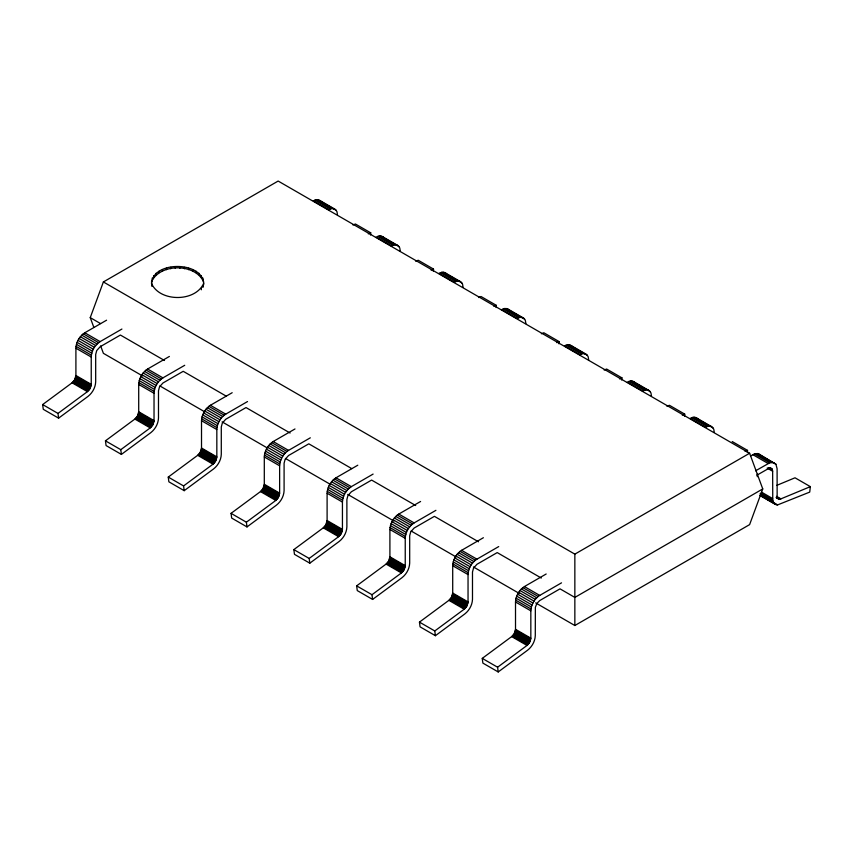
<?xml version="1.0" encoding="UTF-8"?>
<svg xmlns="http://www.w3.org/2000/svg" width="853" height="853" viewBox="0 0 853 853"><rect width="100%" height="100%" fill="white"/><g stroke="black" fill="none" stroke-linecap="round" stroke-linejoin="round"><path stroke-width="1.28" d="M749.616 453.242L574.847 554.141L574.847 625.516L749.616 524.616L762.753 488.929L749.616 453.242L278.153 181.049L103.384 281.948L90.247 317.636L93.873 327.477M164.49 360.499L120.412 335.048L100.132 346.755L96.73 350.562L95.685 354.464L95.685 381.781C95.483 387.465 92.455 392.902 88.019 396.389L58.601 418.151L43.268 409.301L42.65 404.567L72.078 382.805L74.574 379.948L75.906 375.501L75.906 348.184C76.162 342.042 79.617 336.061 84.81 332.766L106.582 320.195M58.601 418.151L57.983 413.417L87.401 391.655L89.896 388.797L91.239 384.351L91.239 357.034C91.495 350.892 94.95 344.911 100.132 341.616L121.915 329.045M226.162 396.101L183.214 371.311L162.934 383.008L159.522 386.814L158.487 390.717L158.487 418.045C158.285 423.717 155.257 429.166 150.821 432.642L121.403 454.404L106.071 445.554L105.452 440.83L134.87 419.068L137.376 416.2L138.708 411.764L138.708 384.436C138.964 378.295 142.419 372.313 147.612 369.018L169.384 356.447M121.403 454.404L120.785 449.68L150.203 427.918L152.698 425.05L154.03 420.614L154.03 393.286C154.297 387.145 157.741 381.163 162.934 377.868L184.717 365.297M290.095 433.015L246.016 407.563L225.736 419.271L222.324 423.077L221.29 426.98L221.29 454.297C221.087 459.98 218.059 465.418 213.623 468.905L184.195 490.667L168.873 481.817L168.254 477.083L197.672 455.321L200.167 452.463L201.511 448.017L201.511 420.7C201.766 414.558 205.221 408.576 210.403 405.282L232.187 392.711M184.195 490.667L183.576 485.933L213.005 464.171L215.5 461.313L216.833 456.867L216.833 429.549C217.088 423.408 220.543 417.426 225.736 414.131L247.519 401.56M351.756 468.617L308.807 443.827L288.538 455.523L285.126 459.33L284.092 463.232L284.092 490.56C283.889 496.233 280.861 501.681 276.425 505.157L246.997 526.919L231.675 518.07L231.056 513.346L260.474 491.584L262.969 488.716L264.302 484.28L264.302 456.952C264.569 450.81 268.013 444.829 273.205 441.534L294.989 428.963M246.997 526.919L246.378 522.196L275.807 500.434L278.302 497.566L279.635 493.13L279.635 465.802C279.891 459.66 283.345 453.679 288.538 450.384L310.321 437.813M415.688 505.53L371.609 480.079L351.34 491.786L347.928 495.593L346.883 499.495L346.883 526.813C346.681 532.496 343.663 537.934 339.227 541.42L309.799 563.183L294.466 554.333L293.848 549.599L323.276 527.836L325.771 524.979L327.104 520.533L327.104 493.215C327.36 487.074 330.815 481.092 336.007 477.797L357.791 465.216M309.799 563.183L309.181 558.448L338.609 536.686L341.104 533.829L342.437 529.382L342.437 502.065C342.693 495.924 346.147 489.942 351.34 486.647L373.113 474.076M478.49 541.783L434.412 516.342L414.142 528.039L410.73 531.846L409.685 535.748L409.685 563.076C409.483 568.748 406.465 574.197 402.03 577.673L372.601 599.435L357.268 590.585L356.65 585.862L386.078 564.089L388.573 561.231L389.906 556.796L389.906 529.468C390.162 523.326 393.617 517.344 398.809 514.05L420.593 501.479M372.601 599.435L371.983 594.712L401.411 572.949L403.906 570.081L405.239 565.646L405.239 538.318C405.495 532.176 408.95 526.194 414.142 522.9L435.915 510.329M541.292 578.046L497.214 552.595L476.934 564.302L473.532 568.109L472.487 572.011L472.487 599.328C472.285 605.012 469.257 610.449 464.821 613.936L435.403 635.698L420.071 626.848L419.452 622.114L448.881 600.352L451.376 597.495L452.708 593.048L452.708 565.731C452.964 559.589 456.419 553.608 461.612 550.313L483.384 537.731M435.403 635.698L434.785 630.964L464.203 609.202L466.708 606.344L468.041 601.898L468.041 574.581C468.297 568.439 471.752 562.458 476.934 559.163L498.717 546.581M762.753 488.929L574.847 597.42L560.016 588.847L539.736 600.555L536.878 603.412L535.353 607.336L535.289 635.592C535.087 641.264 532.059 646.702 527.623 650.189L498.205 671.951L482.873 663.101L482.254 658.377L511.672 636.605L514.178 633.747L515.511 629.311L515.511 601.983C515.766 595.842 519.221 589.86 524.414 586.565L546.187 573.994M498.205 671.951L497.587 667.227L527.005 645.454L529.5 642.597L530.833 638.161L530.833 610.833C531.099 604.692 534.543 598.71 539.736 595.415L561.519 582.844M370.501 235.023L370.746 232.848L355.413 223.998L352.971 225.011M433.303 271.286L433.548 269.1L418.215 260.25L415.763 261.274M496.105 307.538L496.35 305.363L481.017 296.513L478.565 297.526M558.896 343.791L559.152 341.616L543.819 332.766L541.367 333.79M621.698 380.054L621.944 377.879L606.622 369.029L604.169 370.042M684.501 416.307L684.746 414.131L669.424 405.282L666.971 406.305M747.303 452.57L747.548 450.395L732.215 441.545M776.635 485.432L795.017 477.797L810.35 486.647L809.732 492.096L777.616 504.901L775.313 504.347L759.98 495.497L761.068 495.924M203.686 284.699C204.08 259.813 147.953 260.442 151.962 286.427M151.429 282.055C159.554 263.087 195.561 263.087 203.686 282.055M151.429 283.271C159.554 302.239 195.561 302.239 203.686 283.271M203.419 285.563L202.886 287.29L202.886 285.862M750.576 455.992L754.415 453.935L758.584 453.775L775.899 464.213L777.094 468.66L777.147 496.766L778.426 498.877L780.921 498.856L810.35 486.647M755.587 470.803L769.737 462.784L773.916 462.625M756.931 475.164L768.969 468.297L771.059 468.212L772.05 469.001L772.647 471.229L772.754 500.114L773.639 502.694L775.313 504.347M337.489 214.86L336.956 211.651L335.41 209.454L318.979 199.965L316.303 199.73L313.264 200.871L328.586 209.721L331.636 208.58L334.312 208.825M400.292 251.113L399.758 247.914L398.212 245.707L381.781 236.228L379.105 235.993L376.066 237.123L391.388 245.973L394.438 244.843L397.114 245.078M463.094 287.376L462.561 284.166L461.015 281.97L444.584 272.48L441.907 272.246L438.858 273.386L454.191 282.236L457.24 281.095L459.916 281.33M525.896 323.628L525.352 320.429L523.806 318.222L507.386 308.743L504.709 308.498L501.66 309.639L516.993 318.489L520.031 317.348L522.718 317.593M588.698 359.891L588.154 356.682L586.608 354.485L570.188 344.996L567.512 344.761L564.462 345.902L579.795 354.752L582.834 353.611L585.51 353.846M651.489 396.144L650.956 392.934L649.41 390.738L632.99 381.259L630.303 381.014L627.264 382.155L642.597 391.005L645.636 389.864L648.312 390.109M714.292 432.407L713.758 429.198L712.212 427.001L695.781 417.512L693.105 417.277L690.066 418.418L705.388 427.268L708.438 426.127L711.114 426.361M368.293 233.861L370.746 232.848M431.096 270.124L433.548 269.1M493.898 306.376L496.35 305.363M556.7 342.639L559.152 341.616M619.502 378.892L621.944 377.879M682.293 415.155L684.746 414.131M745.095 451.408L747.548 450.395M317.711 199.677L336.295 210.403M380.513 235.929L399.097 246.666M443.315 272.192L461.899 282.919M506.117 308.445L524.702 319.182M568.908 344.708L587.504 355.434M631.71 380.96L650.306 391.698M694.513 417.224L713.097 427.95M757.315 453.476L775.899 464.213M316.303 199.73L331.636 208.58M379.105 235.993L394.438 244.843M441.907 272.246L457.24 281.095M504.709 308.498L520.031 317.348M567.512 344.761L582.834 353.611M630.303 381.014L645.636 389.864M693.105 417.277L708.438 426.127M755.907 453.529L771.24 462.379M314.81 200.135L330.132 208.985M377.612 236.388L392.934 245.237M440.404 272.651L455.737 281.501M503.206 308.903L518.539 317.753M566.008 345.166L581.341 354.016M628.81 381.419L644.143 390.269M691.612 417.682L706.934 426.532M754.415 453.935L769.737 462.784M752.868 454.67L768.19 463.52M769.854 467.743L772.05 469.001M769.086 467.732L772.37 469.63M768.201 467.849L772.573 470.376M767.167 468.073L772.647 471.229M776.55 496.329L780.921 498.856M776.955 497.182L780.239 499.08M776.294 497.267L779.578 499.154M776.784 497.832L778.97 499.09M776.241 497.619L778.426 498.877M761.697 492.234L772.647 498.557M760.716 493.162L772.754 500.114M759.948 493.919L773.095 501.511M766.666 498.578L768.852 499.847M772.136 501.745L777.616 504.901M760.503 495.113L773.639 502.694M760.151 495.433L776.401 504.773M103.384 281.948L574.847 554.141M90.247 317.636L100.515 323.564M84.81 332.766L100.132 341.616M147.612 369.018L162.934 377.868M210.403 405.282L225.736 414.131M273.205 441.534L288.538 450.384M336.007 477.797L351.34 486.647M398.809 514.05L414.142 522.9M461.612 550.313L476.934 559.163M524.414 586.565L539.736 595.415M83.263 333.811L98.585 342.661M146.066 370.074L161.388 378.924M208.857 406.327L224.19 415.176M271.659 442.59L286.992 451.44M334.461 478.842L349.794 487.692M397.263 515.105L412.596 523.955M460.066 551.358L475.388 560.208M522.868 587.621L538.19 596.471M81.76 335.144L97.093 343.994M144.562 371.396L159.895 380.246M207.364 407.659L222.697 416.509M270.166 443.912L285.488 452.762M332.969 480.175L348.291 489.025M395.76 516.428L411.093 525.277M458.562 552.691L473.895 561.541M521.364 588.943L536.697 597.793M80.353 336.711L95.685 345.561M143.155 372.974L158.487 381.824M205.957 409.227L221.29 418.077M268.759 445.479L284.092 454.34M331.561 481.742L346.883 490.592M394.363 517.995L409.685 526.845M457.155 554.258L472.487 563.108M519.957 590.511L535.289 599.36M79.084 338.47L94.416 347.32M141.886 374.734L157.219 383.583M204.688 410.986L220.01 419.836M267.49 447.249L282.812 456.099M330.282 483.502L345.614 492.352M393.084 519.765L408.416 528.615M455.886 556.017L471.219 564.867M518.688 592.281L534.021 601.13M142.579 375.949L103.384 353.323L100.665 345.934M159.863 385.929L204.827 411.892M222.111 421.872L267.074 447.825M285.51 458.477L330.474 484.429M347.757 494.409L393.873 521.034M411.157 531.014L456.12 556.966M473.404 566.957L519.52 593.571M535.652 602.89L574.847 625.516M77.986 340.368L93.318 349.229M140.788 376.631L156.12 385.481M203.59 412.884L218.922 421.734M266.392 449.147L281.714 457.997M329.194 485.4L344.516 494.25M391.985 521.663L407.318 530.513M454.788 557.915L470.12 566.765M517.59 594.178L532.922 603.028M77.101 342.352L92.423 351.201M139.903 378.615L155.225 387.465M202.694 414.867L218.027 423.717M265.496 451.13L280.829 459.98M328.298 487.383L343.631 496.233M391.101 523.646L406.433 532.496M453.903 559.899L469.225 568.748M516.705 596.162L532.027 605.012M76.439 344.356L91.772 353.206M139.242 380.619L154.574 389.469M202.044 416.872L217.376 425.722M264.846 453.124L280.168 461.985M327.648 489.387L342.97 498.237M390.439 525.64L405.772 534.49M453.242 561.903L468.574 570.753M516.044 598.156L531.376 607.005M76.045 346.318L91.367 355.168M138.836 382.581L154.169 391.431M201.639 418.834L216.971 427.684M264.441 455.097L279.773 463.947M327.243 491.349L342.575 500.199M390.045 527.602L405.367 536.462M452.847 563.865L468.169 572.715M515.639 600.117L530.971 608.967M75.906 348.184L91.239 357.034M138.708 384.436L154.03 393.286M201.511 420.7L216.833 429.549M264.302 456.952L279.635 465.802M327.104 493.215L342.437 502.065M389.906 529.468L405.239 538.318M452.708 565.731L468.041 574.581M515.511 601.983L530.833 610.833M75.906 375.501L91.239 384.351M138.708 411.764L154.03 420.614M201.511 448.017L216.833 456.867M264.302 484.28L279.635 493.13M327.104 520.533L342.437 529.382M389.906 556.796L405.239 565.646M452.708 593.048L468.041 601.898M515.511 629.311L530.833 638.161M75.853 376.354L91.175 385.204M138.655 412.607L153.977 421.457M201.447 448.87L216.779 457.72M264.249 485.122L279.581 493.972M327.051 521.386L342.384 530.235M389.853 557.638L405.186 566.488M452.655 593.901L467.977 602.751M515.457 630.154L530.779 639.004M75.682 377.239L91.015 386.089M138.485 413.502L153.817 422.352M201.287 449.755L216.609 458.605M264.089 486.018L279.411 494.868M326.88 522.271L342.213 531.12M389.682 558.534L405.015 567.384M452.485 594.786L467.817 603.636M515.287 631.039L530.619 639.899M75.405 378.156L90.738 387.006M138.207 414.409L153.54 423.259M201.009 450.672L216.342 459.522M263.812 486.924L279.144 495.774M326.614 523.188L341.936 532.037M389.416 559.44L404.738 568.29M452.207 595.693L467.54 604.542M515.009 631.956L530.342 640.806M75.032 379.063L90.365 387.912M137.834 415.315L153.167 424.165M200.636 451.578L215.969 460.428M263.438 487.831L278.771 496.681M326.241 524.094L341.563 532.944M389.032 560.346L404.365 569.196M451.834 596.61L467.167 605.459M514.636 632.862L529.969 641.712M74.574 379.948L89.896 388.797M137.376 416.2L152.698 425.05M200.167 452.463L215.5 461.313M262.969 488.716L278.302 497.566M325.771 524.979L341.104 533.829M388.573 561.231L403.906 570.081M451.376 597.495L466.708 606.344M514.178 633.747L529.5 642.597M74.03 380.779L89.362 389.629M136.832 417.042L152.154 425.892M199.634 453.295L214.956 462.145M262.425 489.558L277.758 498.408M325.228 525.811L340.56 534.66M388.03 562.074L403.362 570.924M450.832 598.326L466.164 607.176M513.634 634.579L528.956 643.439M73.422 381.547L88.755 390.397M136.224 417.81L151.546 426.66M199.026 454.063L214.348 462.912M261.818 490.326L277.15 499.176M324.62 526.578L339.952 535.428M387.422 562.841L402.755 571.691M450.224 599.094L465.557 607.944M513.026 635.357L528.359 644.207M72.761 382.229L88.094 391.079M135.563 418.492L150.896 427.342M198.365 454.745L213.698 463.595M261.167 491.008L276.5 499.858M323.969 527.261L339.291 536.111M386.772 563.513L402.094 572.374M449.563 599.776L464.896 608.626M512.365 636.029L527.698 644.879M72.078 382.805L87.401 391.655M134.87 419.068L150.203 427.918M197.672 455.321L213.005 464.171M260.474 491.584L275.807 500.434M323.276 527.836L338.609 536.686M386.078 564.089L401.411 572.949M448.881 600.352L464.203 609.202M511.672 636.605L527.005 645.454M42.65 404.567L57.983 413.417M105.452 440.83L120.785 449.68M168.254 477.083L183.576 485.933M231.056 513.346L246.378 522.196M293.848 549.599L309.181 558.448M356.65 585.862L371.983 594.712M419.452 622.114L434.785 630.964M482.254 658.377L497.587 667.227M759.682 454.404L760.577 455.363M696.88 418.151L697.775 419.1M634.078 381.888L634.973 382.848M571.286 345.636L572.171 346.585M508.484 309.372L509.369 310.332M445.682 273.12L446.567 274.069M382.88 236.857L383.775 237.816M320.078 200.604L320.973 201.553M757.315 474.087L757.315 476.688M202.886 278.025L202.886 279.453M201.329 275.551L201.329 276.98M201.329 288.346L201.329 289.775M199.037 273.259L199.037 274.687M196.105 271.243L196.105 272.672M192.597 269.548L192.597 270.977M188.641 268.226L188.641 269.655M184.344 267.32L184.344 268.748M179.844 266.861L179.844 268.29M175.27 266.861L175.27 268.29M170.771 267.32L170.771 268.748M166.474 268.226L166.474 269.655M162.518 269.548L162.518 270.977M159.01 271.243L159.01 272.672M156.078 273.259L156.078 274.687M153.796 275.551L153.796 276.98M152.229 278.025L152.229 279.453"/></g></svg>
